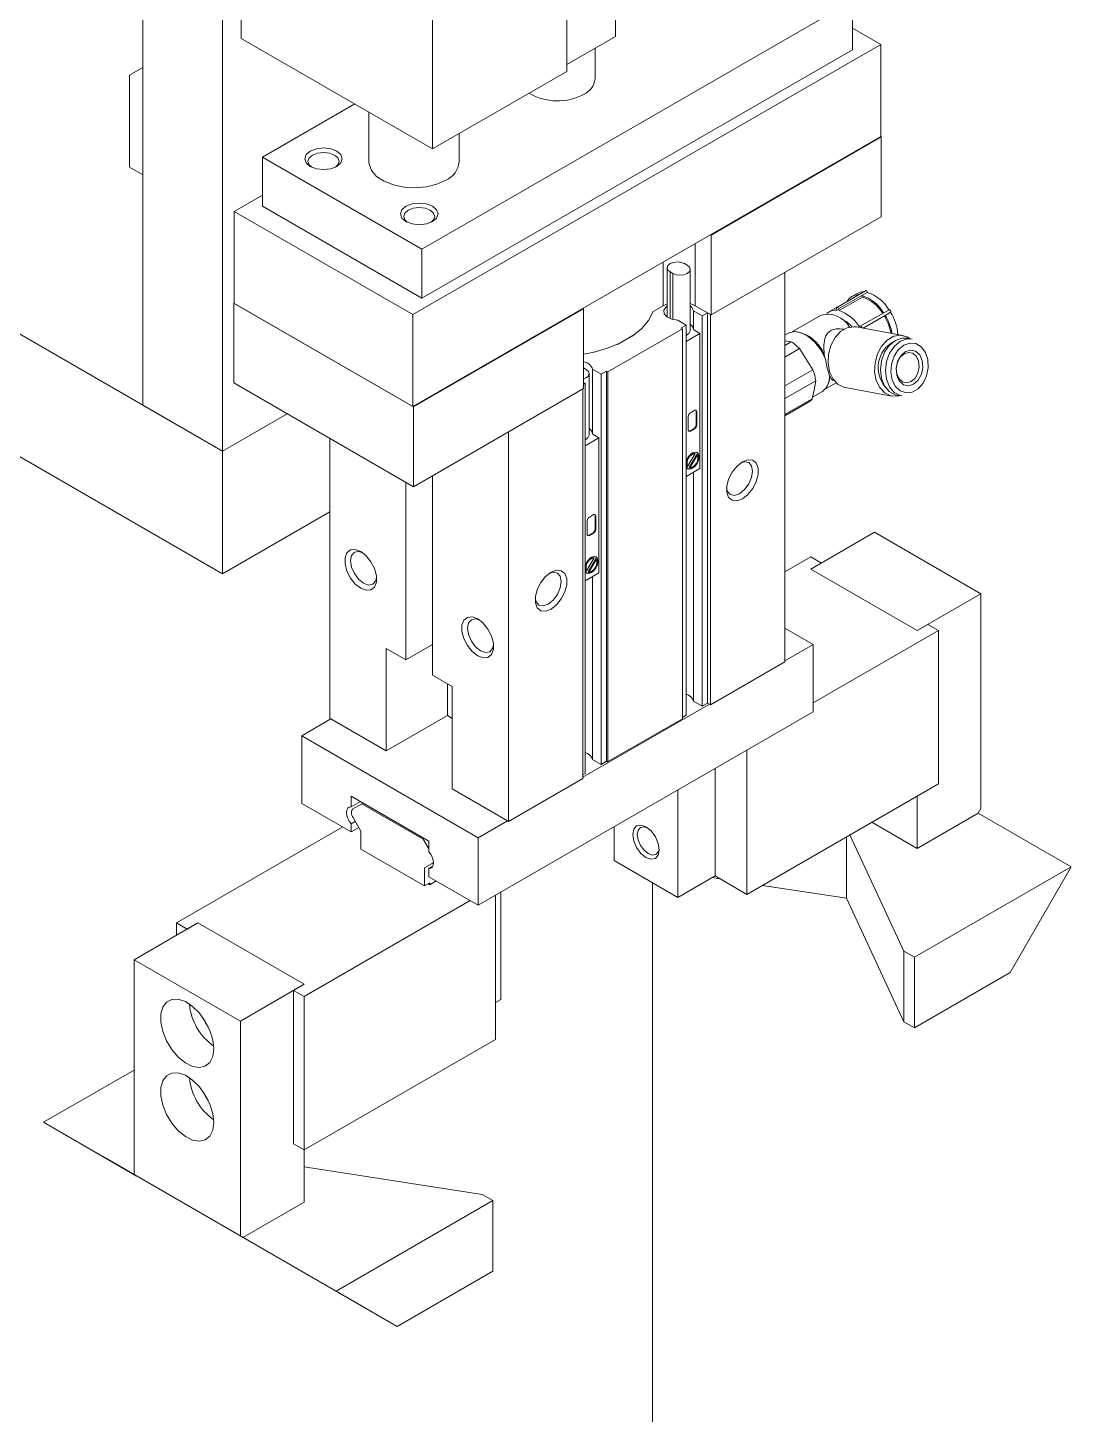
# Model space of a CAD drawing. Header units: millimetres. Extents: x 169 to 14583, y -399 to 10804.
# Drawn here: x 12594.8 to 12733.6, y 7036.6 to 7221 of the extents above; entities that cross this region are included whole.
import ezdxf

# ---------------------------------------------------------------- set-up
doc = ezdxf.new("R2010")
doc.units = ezdxf.units.MM
doc.header["$LTSCALE"] = 35

msp = doc.modelspace()

# ---------------------------------------------------------------- linework, layer by layer
at = {"color": 7, "linetype": 'Continuous', "lineweight": 18}
for p, q in [((12610.074, 7170.847), (12610.074, 7417.85)), ((12623.156, 7413.156), (12623.156, 7219.636)), ((12672.972, 7413.421), (12672.972, 7219.901)), ((12620.681, 7164.723), (12620.681, 7411.727)), ((12648.612, 7398.46), (12648.612, 7204.94)), ((12460.875, 7256.978), (12620.681, 7164.723)), ((12460.875, 7240.647), (12620.681, 7148.393)), ((12704.473, 7224.648), (12647.198, 7191.583)), ((12666.466, 7225.713), (12666.466, 7215.247)), ((12704.473, 7224.648), (12704.473, 7218.115)), ((12708.221, 7218.809), (12704.473, 7220.973)), ((12648.612, 7204.94), (12623.156, 7219.636)), ((12672.972, 7219.901), (12666.466, 7216.145)), ((12645.995, 7182.887), (12708.221, 7218.809)), ((12704.473, 7218.115), (12647.198, 7185.051)), ((12670.229, 7214.238), (12670.229, 7218.318)), ((12708.221, 7218.809), (12708.221, 7206.561)), ((12610.074, 7215.751), (12608.307, 7214.73)), ((12666.466, 7215.247), (12648.612, 7204.94)), ((12608.307, 7214.73), (12608.307, 7202.482)), ((12625.984, 7203.829), (12638.26, 7210.916)), ((12640.137, 7209.833), (12640.137, 7203.217)), ((12645.995, 7170.639), (12708.221, 7206.561)), ((12652.137, 7203.217), (12652.137, 7206.975)), ((12685.664, 7193.458), (12708.292, 7206.52)), ((12708.292, 7206.52), (12708.221, 7206.561)), ((12708.292, 7206.52), (12708.292, 7195.905)), ((12608.307, 7202.482), (12610.074, 7201.462)), ((12625.984, 7203.829), (12625.984, 7197.297)), ((12647.198, 7191.583), (12625.984, 7203.829)), ((12625.984, 7198.766), (12622.237, 7196.603)), ((12647.198, 7185.051), (12625.984, 7197.297)), ((12622.237, 7196.603), (12645.995, 7182.887)), ((12622.237, 7196.603), (12622.237, 7184.355)), ((12708.292, 7195.905), (12685.664, 7182.843)), ((12685.664, 7193.458), (12685.593, 7193.499)), ((12685.664, 7193.458), (12685.664, 7182.843)), ((12647.198, 7191.583), (12647.198, 7185.051)), ((12683.543, 7184.067), (12683.543, 7192.315)), ((12679.3, 7184.067), (12679.3, 7189.866)), ((12682.129, 7189.661), (12682.482, 7189.457)), ((12679.824, 7189.11), (12679.824, 7182.546)), ((12680.573, 7188.354), (12680.219, 7188.559)), ((12680.219, 7188.559), (12680.219, 7182.34)), ((12680.573, 7188.354), (12680.573, 7182.228)), ((12682.878, 7180.74), (12682.878, 7188.906)), ((12695.493, 7136.666), (12695.493, 7188.517)), ((12706.207, 7186.043), (12702.389, 7183.839)), ((12706.442, 7185.841), (12705.735, 7185.433)), ((12622.237, 7184.436), (12622.166, 7184.396)), ((12622.166, 7184.396), (12646.066, 7170.598)), ((12622.166, 7184.396), (12622.166, 7173.781)), ((12622.237, 7184.355), (12645.995, 7170.639)), ((12677.946, 7183.285), (12679.3, 7184.067)), ((12683.543, 7184.067), (12685.664, 7182.843)), ((12704.505, 7185.071), (12701.394, 7183.275)), ((12705.735, 7185.433), (12702.623, 7183.637)), ((12705.792, 7185.207), (12702.681, 7183.411)), ((12705.087, 7185.696), (12704.38, 7185.288)), ((12705.792, 7185.207), (12705.735, 7185.433)), ((12645.995, 7182.887), (12645.995, 7170.639)), ((12646.066, 7170.598), (12668.694, 7183.661)), ((12668.623, 7183.702), (12668.694, 7183.661)), ((12668.694, 7173.046), (12668.694, 7183.661)), ((12682.341, 7181.496), (12681.226, 7182.139)), ((12683.347, 7183.364), (12684.462, 7182.72)), ((12683.347, 7180.914), (12683.347, 7183.364)), ((12684.462, 7182.72), (12685.169, 7183.128)), ((12684.462, 7130.788), (12684.462, 7182.72)), ((12685.169, 7183.128), (12685.593, 7182.884)), ((12685.169, 7131.196), (12685.169, 7183.128)), ((12685.593, 7130.952), (12685.593, 7182.884)), ((12700.296, 7182.815), (12696.487, 7180.616)), ((12702.356, 7183.686), (12702.413, 7183.46)), ((12702.681, 7183.411), (12702.623, 7183.637)), ((12709.329, 7183.532), (12705.511, 7181.328)), ((12708.827, 7182.78), (12705.875, 7181.077)), ((12708.71, 7182.694), (12705.901, 7181.072)), ((12708.71, 7182.694), (12708.827, 7182.78)), ((12709.534, 7183.189), (12708.827, 7182.78)), ((12671.946, 7175.25), (12681.846, 7180.965)), ((12673.215, 7178.921), (12675.487, 7180.233)), ((12681.634, 7181.087), (12682.341, 7181.496)), ((12681.846, 7180.965), (12681.634, 7181.087)), ((12681.846, 7129.115), (12681.846, 7180.965)), ((12682.341, 7181.496), (12682.341, 7129.564)), ((12684.179, 7180.352), (12682.341, 7179.291)), ((12683.351, 7180.831), (12684.179, 7180.352)), ((12684.179, 7180.352), (12684.179, 7162.388)), ((12695.965, 7180.43), (12695.493, 7180.157)), ((12698.357, 7180.125), (12698.216, 7180.207)), ((12711.186, 7180.109), (12704.991, 7181.238)), ((12705.502, 7181.322), (12705.386, 7181.235)), ((12696.323, 7179.257), (12695.493, 7179.409)), ((12695.493, 7178.778), (12696.323, 7179.257)), ((12697.438, 7178.361), (12695.493, 7177.238)), ((12698.328, 7176.95), (12697.438, 7178.361)), ((12712.412, 7179.631), (12711.743, 7179.753)), ((12699.218, 7175.54), (12698.328, 7176.95)), ((12700.856, 7177.058), (12700.648, 7177.599)), ((12700.648, 7177.599), (12700.721, 7177.586)), ((12668.694, 7175.781), (12669.047, 7175.577)), ((12669.443, 7166.86), (12669.443, 7175.026)), ((12669.912, 7175.608), (12671.027, 7174.964)), ((12669.912, 7167.035), (12669.912, 7175.608)), ((12671.027, 7174.964), (12671.734, 7175.373)), ((12671.027, 7123.032), (12671.027, 7174.964)), ((12671.734, 7175.373), (12671.946, 7175.25)), ((12671.734, 7123.441), (12671.734, 7175.373)), ((12671.946, 7123.4), (12671.946, 7175.25)), ((12695.493, 7173.39), (12699.218, 7175.54)), ((12701.391, 7174.789), (12701.39, 7174.948)), ((12701.397, 7174.696), (12701.397, 7174.789)), ((12701.464, 7174.646), (12701.397, 7174.658)), ((12646.066, 7159.983), (12622.166, 7173.781)), ((12668.694, 7173.046), (12646.066, 7159.983)), ((12668.623, 7121.155), (12668.623, 7173.005)), ((12668.906, 7173.74), (12668.694, 7173.862)), ((12668.694, 7173.617), (12668.906, 7173.74)), ((12668.906, 7173.74), (12668.906, 7121.808)), ((12695.493, 7171.723), (12699.585, 7174.086)), ((12699.13, 7171.672), (12699.358, 7172.879)), ((12699.358, 7172.879), (12699.585, 7174.086)), ((12700.887, 7172.995), (12702.302, 7173.812)), ((12703.52, 7173.171), (12709.715, 7172.042)), ((12695.493, 7169.573), (12699.13, 7171.672)), ((12695.493, 7169.419), (12698.635, 7171.233)), ((12699.171, 7171.888), (12700.465, 7172.636)), ((12710.362, 7172.178), (12711.031, 7172.056)), ((12610.074, 7170.847), (12620.681, 7164.723)), ((12629.268, 7169.681), (12620.681, 7164.723)), ((12646.066, 7170.598), (12646.066, 7159.983)), ((12682.624, 7169.329), (12682.624, 7167.533)), ((12683.472, 7170.146), (12682.906, 7169.819)), ((12683.684, 7168.227), (12683.684, 7170.023)), ((12683.684, 7170.023), (12683.755, 7169.982)), ((12683.755, 7168.186), (12683.755, 7169.982)), ((12658.723, 7115.44), (12658.723, 7167.29)), ((12682.836, 7167.41), (12683.401, 7167.737)), ((12682.836, 7167.41), (12682.906, 7167.369)), ((12682.906, 7167.369), (12683.472, 7167.696)), ((12683.401, 7167.737), (12683.472, 7167.696)), ((12683.684, 7168.227), (12683.755, 7168.186)), ((12634.965, 7129.155), (12634.965, 7166.392)), ((12670.744, 7166.472), (12668.906, 7165.411)), ((12669.916, 7166.951), (12670.744, 7166.472)), ((12670.744, 7166.472), (12670.744, 7148.508)), ((12620.681, 7164.723), (12620.681, 7148.393)), ((12683.542, 7164.408), (12682.536, 7162.665)), ((12682.765, 7162.533), (12683.772, 7164.276)), ((12682.836, 7162.492), (12683.842, 7164.235)), ((12683.472, 7164.449), (12683.542, 7164.408)), ((12683.842, 7164.235), (12683.772, 7164.276)), ((12684.179, 7162.388), (12682.341, 7161.327)), ((12682.536, 7162.665), (12682.465, 7162.706)), ((12682.765, 7162.533), (12682.836, 7162.492)), ((12683.347, 7131.432), (12683.347, 7161.908)), ((12645.076, 7136.954), (12645.076, 7160.555)), ((12648.612, 7134.913), (12648.612, 7161.453)), ((12620.681, 7148.393), (12634.965, 7156.638)), ((12670.037, 7156.266), (12669.471, 7155.939)), ((12669.189, 7155.449), (12669.189, 7153.653)), ((12670.249, 7154.347), (12670.249, 7156.143)), ((12670.249, 7156.143), (12670.32, 7156.102)), ((12670.249, 7154.347), (12670.32, 7154.306)), ((12670.32, 7154.306), (12670.32, 7156.102)), ((12669.401, 7153.53), (12669.966, 7153.857)), ((12669.401, 7153.53), (12669.471, 7153.489)), ((12669.471, 7153.489), (12670.037, 7153.816)), ((12669.966, 7153.857), (12670.037, 7153.816)), ((12707.408, 7153.911), (12698.922, 7149.013)), ((12707.408, 7153.911), (12721.55, 7145.747)), ((12695.493, 7148.666), (12698.922, 7150.646)), ((12698.922, 7150.646), (12700.337, 7149.829)), ((12669.101, 7148.785), (12669.03, 7148.826)), ((12670.107, 7150.528), (12669.101, 7148.785)), ((12669.33, 7148.653), (12670.337, 7150.396)), ((12669.401, 7148.612), (12670.407, 7150.355)), ((12670.037, 7150.569), (12670.107, 7150.528)), ((12670.407, 7150.355), (12670.337, 7150.396)), ((12700.337, 7149.829), (12698.922, 7149.013)), ((12698.922, 7149.013), (12713.065, 7140.849)), ((12670.744, 7148.508), (12668.906, 7147.447)), ((12669.33, 7148.653), (12669.401, 7148.612)), ((12669.912, 7123.676), (12669.912, 7148.028)), ((12713.065, 7140.849), (12721.55, 7145.747)), ((12721.55, 7117.168), (12721.55, 7145.747)), ((12713.065, 7140.849), (12714.479, 7141.665)), ((12714.479, 7141.665), (12715.893, 7140.849)), ((12695.493, 7141.157), (12699.241, 7138.993)), ((12699.241, 7131.235), (12715.893, 7140.849)), ((12715.893, 7140.849), (12715.893, 7120.435)), ((12642.46, 7138.465), (12645.076, 7136.954)), ((12642.46, 7124.829), (12642.46, 7138.465)), ((12645.076, 7136.954), (12648.612, 7138.995)), ((12699.241, 7138.993), (12695.493, 7136.83)), ((12699.241, 7138.993), (12699.241, 7130.011)), ((12695.493, 7136.666), (12685.593, 7130.952)), ((12648.612, 7134.913), (12651.228, 7133.403)), ((12650.592, 7129.523), (12650.592, 7133.77)), ((12651.228, 7133.403), (12651.228, 7119.767)), ((12685.452, 7131.033), (12668.623, 7121.318)), ((12683.347, 7131.432), (12684.462, 7130.788)), ((12684.462, 7130.788), (12685.169, 7131.196)), ((12685.169, 7131.196), (12685.452, 7131.033)), ((12685.452, 7131.033), (12685.593, 7130.952)), ((12635.106, 7129.074), (12631.217, 7126.829)), ((12635.106, 7129.074), (12634.965, 7129.155)), ((12642.46, 7124.829), (12635.106, 7129.074)), ((12650.592, 7129.523), (12642.46, 7124.829)), ((12650.592, 7129.523), (12651.228, 7129.155)), ((12699.241, 7130.011), (12654.693, 7104.294)), ((12671.946, 7123.4), (12681.846, 7129.115)), ((12681.846, 7129.278), (12682.341, 7129.564)), ((12631.217, 7117.847), (12631.217, 7126.829)), ((12631.217, 7126.829), (12654.693, 7113.276)), ((12690.437, 7105.74), (12690.437, 7124.929)), ((12669.912, 7123.676), (12671.027, 7123.032)), ((12671.027, 7123.032), (12671.734, 7123.441)), ((12671.734, 7123.441), (12671.876, 7123.359)), ((12671.946, 7123.4), (12671.876, 7123.441)), ((12671.876, 7123.359), (12671.876, 7123.441)), ((12671.876, 7123.359), (12671.946, 7123.4)), ((12668.623, 7121.155), (12658.723, 7115.44)), ((12668.623, 7121.645), (12668.906, 7121.808)), ((12686.194, 7122.48), (12686.194, 7108.189)), ((12658.582, 7115.521), (12651.228, 7119.767)), ((12681.245, 7105.332), (12681.245, 7119.622)), ((12715.893, 7120.435), (12690.437, 7105.74)), ((12637.793, 7114.05), (12631.217, 7117.847)), ((12648.117, 7112.827), (12637.793, 7118.786)), ((12637.793, 7118.786), (12637.793, 7117.378)), ((12639.013, 7118.082), (12637.793, 7117.378)), ((12638.035, 7117.101), (12639.232, 7117.792)), ((12639.373, 7117.874), (12639.232, 7117.792)), ((12639.232, 7117.792), (12647.385, 7113.086)), ((12713.065, 7118.802), (12713.065, 7111.861)), ((12639.066, 7114.165), (12638.036, 7115.945)), ((12713.065, 7111.861), (12721.196, 7116.556)), ((12721.196, 7116.556), (12721.55, 7117.168)), ((12733.571, 7109.412), (12721.196, 7116.556)), ((12636.662, 7114.703), (12614.565, 7101.947)), ((12637.793, 7115.133), (12638.328, 7115.441)), ((12637.793, 7115.133), (12637.793, 7114.05)), ((12638.797, 7114.63), (12637.793, 7114.05)), ((12639.066, 7111.764), (12639.066, 7114.165)), ((12658.582, 7115.521), (12654.693, 7113.276)), ((12658.723, 7115.44), (12658.582, 7115.521)), ((12672.759, 7110.23), (12672.759, 7114.724)), ((12713.065, 7111.861), (12707.053, 7115.332)), ((12647.526, 7113.167), (12647.385, 7113.086)), ((12647.385, 7113.086), (12648.117, 7111.818)), ((12648.117, 7111.418), (12648.117, 7112.827)), ((12654.693, 7113.276), (12654.693, 7104.294)), ((12703.676, 7105.215), (12703.676, 7113.382)), ((12704.124, 7113.641), (12711.297, 7098.187)), ((12647.551, 7106.866), (12639.066, 7111.764)), ((12672.759, 7110.23), (12681.245, 7105.332)), ((12648.581, 7109.858), (12647.551, 7109.266)), ((12647.551, 7109.266), (12647.551, 7106.866)), ((12648.665, 7109.489), (12648.117, 7109.173)), ((12648.117, 7108.091), (12648.117, 7109.173)), ((12648.753, 7109.957), (12648.581, 7109.858)), ((12733.571, 7109.412), (12712.711, 7097.37)), ((12725.439, 7095.328), (12733.571, 7109.412)), ((12648.258, 7107.274), (12647.551, 7106.866)), ((12648.046, 7107.151), (12648.258, 7107.029)), ((12654.693, 7104.294), (12648.117, 7108.091)), ((12648.258, 7107.029), (12649.107, 7107.519)), ((12648.258, 7107.274), (12648.258, 7107.029)), ((12677.852, 7107.29), (12677.852, 6900.185)), ((12686.194, 7108.189), (12681.245, 7105.332)), ((12686.832, 7107.821), (12685.826, 7107.976)), ((12686.194, 7108.189), (12690.437, 7105.74)), ((12703.676, 7105.215), (12692.518, 7106.941)), ((12653.633, 7104.906), (12631.535, 7092.15)), ((12656.991, 7086.432), (12656.991, 7105.621)), ((12657.698, 7091.738), (12657.698, 7106.029)), ((12711.297, 7088.796), (12703.676, 7105.215)), ((12617.393, 7101.947), (12608.908, 7097.048)), ((12615.979, 7101.13), (12614.565, 7101.947)), ((12614.565, 7101.947), (12614.565, 7100.314)), ((12617.393, 7101.947), (12615.979, 7101.13)), ((12631.535, 7093.783), (12617.393, 7101.947)), ((12711.297, 7098.187), (12712.711, 7097.37)), ((12711.297, 7088.796), (12711.297, 7098.187)), ((12712.711, 7097.37), (12712.711, 7087.98)), ((12623.05, 7088.884), (12608.908, 7097.048)), ((12608.908, 7068.469), (12608.908, 7097.048)), ((12725.439, 7095.328), (12712.711, 7087.98)), ((12623.05, 7088.884), (12631.535, 7093.783)), ((12630.121, 7092.966), (12631.535, 7093.783)), ((12630.121, 7092.966), (12630.121, 7072.553)), ((12631.535, 7092.15), (12630.121, 7092.966)), ((12631.535, 7092.15), (12631.535, 7071.736)), ((12656.991, 7091.33), (12657.698, 7091.738)), ((12623.05, 7088.884), (12623.05, 7060.305)), ((12712.711, 7087.98), (12711.297, 7088.796)), ((12631.535, 7071.736), (12656.991, 7086.432)), ((12596.887, 7075.409), (12608.908, 7082.348)), ((12596.887, 7075.409), (12609.261, 7068.265)), ((12605.019, 7070.713), (12596.887, 7075.409)), ((12631.535, 7071.736), (12630.121, 7072.553)), ((12631.535, 7064.796), (12631.535, 7071.736)), ((12643.909, 7048.262), (12605.019, 7070.713)), ((12655.223, 7065.816), (12631.535, 7069.48)), ((12608.908, 7068.469), (12623.05, 7060.305)), ((12609.261, 7068.265), (12608.908, 7068.469)), ((12655.223, 7065.816), (12656.637, 7065)), ((12631.535, 7064.796), (12623.403, 7060.101)), ((12656.637, 7065), (12635.778, 7052.958)), ((12656.637, 7055.609), (12656.637, 7065)), ((12623.05, 7060.305), (12623.403, 7060.101)), ((12623.403, 7060.101), (12635.778, 7052.958)), ((12643.909, 7048.262), (12656.637, 7055.609)), ((12635.778, 7052.958), (12643.909, 7048.262))]:
    msp.add_line(p, q, dxfattribs=at)
at = {"color": 7, "linetype": 'Continuous', "lineweight": 18, "flags": 128}
for points in [[(12635.884, 7202.605), (12635.073, 7202.292), (12634.116, 7202.182), (12633.159, 7202.292), (12632.348, 7202.605), (12631.806, 7203.073), (12631.616, 7203.625), (12631.806, 7204.177), (12632.348, 7204.646), (12633.159, 7204.958), (12634.116, 7205.068), (12635.073, 7204.958), (12635.884, 7204.646), (12636.426, 7204.177), (12636.616, 7203.625), (12636.426, 7203.073), (12635.884, 7202.605)], [(12632.5, 7202.528), (12632.206, 7202.815), (12632.049, 7203.272), (12632.206, 7203.728), (12632.654, 7204.115), (12633.325, 7204.374), (12634.116, 7204.465), (12634.907, 7204.374), (12635.578, 7204.115), (12636.026, 7203.728), (12636.183, 7203.272), (12636.026, 7202.815), (12635.715, 7202.516)], [(12650.38, 7200.768), (12649.191, 7200.236), (12647.811, 7199.891), (12646.325, 7199.755), (12644.828, 7199.837), (12643.413, 7200.131), (12642.169, 7200.619), (12641.174, 7201.27), (12640.492, 7202.044), (12640.164, 7202.891), (12640.137, 7203.217)], [(12648.612, 7195.257), (12647.801, 7194.944), (12646.844, 7194.834), (12645.887, 7194.944), (12645.076, 7195.257), (12644.534, 7195.725), (12644.344, 7196.277), (12644.534, 7196.83), (12645.076, 7197.298), (12645.887, 7197.611), (12646.844, 7197.721), (12647.801, 7197.611), (12648.612, 7197.298), (12649.154, 7196.83), (12649.344, 7196.277), (12649.154, 7195.725), (12648.612, 7195.257)], [(12645.242, 7195.17), (12644.934, 7195.467), (12644.777, 7195.924), (12644.934, 7196.381), (12645.382, 7196.768), (12646.053, 7197.026), (12646.844, 7197.117), (12647.635, 7197.026), (12648.306, 7196.768), (12648.754, 7196.381), (12648.911, 7195.924), (12648.754, 7195.467), (12648.446, 7195.17)], [(12680.219, 7188.559), (12679.927, 7188.811), (12679.824, 7189.11), (12679.927, 7189.408), (12680.219, 7189.661), (12680.657, 7189.83), (12681.174, 7189.889), (12681.691, 7189.83), (12682.129, 7189.661)], [(12682.482, 7189.457), (12682.775, 7189.204), (12682.878, 7188.906), (12682.775, 7188.607), (12682.482, 7188.354), (12682.044, 7188.185), (12681.528, 7188.126), (12681.011, 7188.185), (12680.573, 7188.354)], [(12706.442, 7185.841), (12706.415, 7185.914), (12706.371, 7185.979), (12706.317, 7186.027), (12706.261, 7186.051), (12706.213, 7186.046), (12706.207, 7186.043)], [(12679.3, 7184.067), (12679.755, 7184.283), (12679.824, 7184.309)], [(12681.226, 7182.139), (12680.428, 7182.267), (12679.788, 7182.571), (12679.417, 7182.998), (12679.376, 7183.476), (12679.674, 7183.922), (12679.824, 7184.038)], [(12682.878, 7184.357), (12683.088, 7184.283), (12683.543, 7184.067)], [(12682.878, 7184.038), (12683.125, 7183.825), (12683.347, 7183.364)], [(12704.65, 7185.144), (12704.617, 7185.129), (12704.505, 7185.071)], [(12677.946, 7183.285), (12677.339, 7182.115), (12676.396, 7181.001), (12675.149, 7179.993), (12673.631, 7179.116), (12671.883, 7178.396), (12669.954, 7177.852), (12668.694, 7177.61)], [(12702.623, 7183.637), (12702.596, 7183.709), (12702.552, 7183.775), (12702.498, 7183.823), (12702.443, 7183.847), (12702.395, 7183.842), (12702.361, 7183.81), (12702.347, 7183.755), (12702.356, 7183.686)], [(12709.534, 7183.189), (12709.563, 7183.227), (12709.571, 7183.287), (12709.556, 7183.357), (12709.522, 7183.428), (12709.474, 7183.488), (12709.418, 7183.528), (12709.364, 7183.542), (12709.329, 7183.532)], [(12682.878, 7181.588), (12683.205, 7181.275), (12683.351, 7180.831)], [(12695.965, 7180.43), (12696.05, 7180.475), (12696.801, 7180.641), (12697.668, 7180.468), (12698.581, 7179.972), (12699.464, 7179.192), (12700.243, 7178.193), (12700.856, 7177.058)], [(12704.991, 7181.238), (12704.668, 7181.272), (12703.76, 7181.122), (12702.896, 7180.623), (12702.152, 7179.82), (12701.596, 7178.785), (12701.276, 7177.61), (12701.22, 7176.398), (12701.435, 7175.258), (12701.9, 7174.291), (12702.574, 7173.583), (12703.398, 7173.197), (12703.52, 7173.171)], [(12705.751, 7181.099), (12705.738, 7181.153), (12705.704, 7181.224), (12705.655, 7181.284), (12705.6, 7181.324), (12705.546, 7181.337), (12705.502, 7181.322)], [(12712.158, 7179.677), (12711.735, 7179.933), (12710.863, 7180.143), (12709.955, 7179.992), (12709.091, 7179.494), (12708.347, 7178.691), (12707.791, 7177.656), (12707.471, 7176.48), (12707.415, 7175.269), (12707.63, 7174.129), (12708.095, 7173.162), (12708.769, 7172.454), (12709.593, 7172.068), (12710.493, 7172.037), (12710.777, 7172.102)], [(12711.743, 7179.753), (12711.056, 7179.764), (12710.172, 7179.449), (12709.373, 7178.792), (12708.74, 7177.86), (12708.332, 7176.741), (12708.191, 7175.547), (12708.33, 7174.394), (12708.736, 7173.394), (12709.368, 7172.647), (12710.165, 7172.224), (12710.362, 7172.178)], [(12711.031, 7172.056), (12710.834, 7172.102), (12710.037, 7172.525), (12709.405, 7173.272), (12708.999, 7174.272), (12708.86, 7175.425), (12709.001, 7176.619), (12709.409, 7177.738), (12710.043, 7178.67), (12710.841, 7179.327)], [(12711.29, 7178.813), (12710.562, 7178.205), (12709.996, 7177.334), (12709.654, 7176.295), (12709.572, 7175.201), (12709.759, 7174.169), (12710.195, 7173.313), (12710.833, 7172.724), (12711.603, 7172.466), (12712.423, 7172.568), (12713.202, 7173.018), (12713.858, 7173.768), (12714.318, 7174.736), (12714.534, 7175.817), (12714.48, 7176.895), (12714.164, 7177.852), (12713.62, 7178.585), (12712.906, 7179.014), (12712.1, 7179.093), (12711.29, 7178.813)], [(12710.841, 7179.327), (12711.725, 7179.642), (12712.412, 7179.631)], [(12711.507, 7177.954), (12712.198, 7178.163), (12712.868, 7178.011), (12713.414, 7177.519), (12713.753, 7176.762), (12713.834, 7175.857), (12713.645, 7174.94), (12713.213, 7174.151), (12712.606, 7173.611), (12711.914, 7173.402), (12711.245, 7173.554), (12710.699, 7174.046), (12710.359, 7174.803), (12710.278, 7175.708), (12710.468, 7176.625), (12710.899, 7177.414), (12711.507, 7177.954)], [(12711.353, 7177.68), (12710.834, 7177.218), (12710.465, 7176.545), (12710.303, 7175.762), (12710.373, 7174.988), (12710.662, 7174.342), (12711.129, 7173.922), (12711.701, 7173.791), (12712.291, 7173.971), (12712.81, 7174.432), (12713.179, 7175.105), (12713.341, 7175.889), (12713.272, 7176.662), (12712.982, 7177.308), (12712.515, 7177.728), (12711.943, 7177.859), (12711.353, 7177.68)], [(12669.047, 7175.577), (12669.34, 7175.324), (12669.443, 7175.026), (12669.34, 7174.727), (12669.047, 7174.474), (12668.694, 7174.328)], [(12701.464, 7174.646), (12701.29, 7173.724), (12701.153, 7173.425)], [(12669.443, 7167.708), (12669.77, 7167.395), (12669.916, 7166.951)], [(12682.341, 7162.674), (12682.373, 7162.588), (12682.564, 7162.367), (12682.851, 7162.312), (12683.189, 7162.429), (12683.528, 7162.702), (12683.814, 7163.089), (12684.006, 7163.531), (12684.073, 7163.96), (12684.006, 7164.312), (12683.814, 7164.533), (12683.528, 7164.588), (12683.189, 7164.471)], [(12682.53, 7162.39), (12682.78, 7162.353), (12683.119, 7162.47), (12683.457, 7162.743), (12683.744, 7163.13), (12683.935, 7163.572), (12684.002, 7164.001), (12683.935, 7164.353), (12683.778, 7164.551)], [(12689.836, 7158.387), (12690.562, 7158.954), (12691.2, 7159.747), (12691.673, 7160.672), (12691.925, 7161.617), (12691.925, 7162.468), (12691.673, 7163.122), (12691.2, 7163.5), (12690.562, 7163.557), (12689.836, 7163.286), (12689.111, 7162.72), (12688.473, 7161.926), (12687.999, 7161.001), (12687.747, 7160.056), (12687.747, 7159.205), (12687.999, 7158.551), (12688.473, 7158.173), (12689.111, 7158.116), (12689.836, 7158.387)], [(12689.453, 7159.05), (12690.118, 7159.587), (12690.682, 7160.348), (12691.059, 7161.217), (12691.192, 7162.061), (12691.059, 7162.753), (12690.682, 7163.187), (12690.118, 7163.296), (12689.635, 7163.159)], [(12687.724, 7159.85), (12687.847, 7159.362), (12688.224, 7158.928), (12688.788, 7158.819), (12689.453, 7159.05)], [(12639.066, 7146.467), (12639.791, 7146.195), (12640.429, 7146.252), (12640.903, 7146.631), (12641.155, 7147.285), (12641.155, 7148.136), (12640.903, 7149.08), (12640.429, 7150.006), (12639.791, 7150.799), (12639.066, 7151.366), (12638.34, 7151.637), (12637.702, 7151.58), (12637.229, 7151.202), (12636.977, 7150.548), (12636.977, 7149.697), (12637.229, 7148.752), (12637.702, 7147.827), (12638.34, 7147.033), (12639.066, 7146.467)], [(12639.267, 7151.238), (12638.783, 7151.376), (12638.219, 7151.266), (12637.843, 7150.833), (12637.71, 7150.141), (12637.843, 7149.296), (12638.219, 7148.427), (12638.783, 7147.667), (12639.449, 7147.13)], [(12668.906, 7148.794), (12668.938, 7148.708), (12669.129, 7148.488), (12669.416, 7148.432), (12669.754, 7148.549), (12670.092, 7148.822), (12670.379, 7149.209), (12670.571, 7149.651), (12670.638, 7150.08), (12670.571, 7150.432), (12670.379, 7150.653), (12670.092, 7150.708), (12669.754, 7150.591)], [(12669.095, 7148.51), (12669.345, 7148.473), (12669.684, 7148.59), (12670.022, 7148.863), (12670.309, 7149.25), (12670.5, 7149.692), (12670.567, 7150.121), (12670.5, 7150.473), (12670.343, 7150.671)], [(12664.38, 7143.692), (12665.106, 7144.258), (12665.744, 7145.052), (12666.217, 7145.977), (12666.469, 7146.922), (12666.469, 7147.773), (12666.217, 7148.427), (12665.744, 7148.805), (12665.106, 7148.862), (12664.38, 7148.591), (12663.655, 7148.024), (12663.017, 7147.231), (12662.543, 7146.305), (12662.291, 7145.361), (12662.291, 7144.51), (12662.543, 7143.856), (12663.017, 7143.478), (12663.655, 7143.42), (12664.38, 7143.692)], [(12639.449, 7147.13), (12640.114, 7146.898), (12640.678, 7147.008), (12641.055, 7147.442), (12641.178, 7147.929)], [(12663.997, 7144.355), (12664.663, 7144.892), (12665.227, 7145.652), (12665.603, 7146.521), (12665.736, 7147.366), (12665.603, 7148.058), (12665.227, 7148.491), (12664.663, 7148.601), (12664.179, 7148.464)], [(12662.268, 7145.154), (12662.391, 7144.667), (12662.768, 7144.233), (12663.332, 7144.124), (12663.997, 7144.355)], [(12654.622, 7137.486), (12655.348, 7137.215), (12655.986, 7137.272), (12656.459, 7137.65), (12656.711, 7138.304), (12656.711, 7139.155), (12656.459, 7140.1), (12655.986, 7141.025), (12655.348, 7141.819), (12654.622, 7142.385), (12653.897, 7142.656), (12653.259, 7142.599), (12652.785, 7142.221), (12652.533, 7141.567), (12652.533, 7140.716), (12652.785, 7139.771), (12653.259, 7138.846), (12653.897, 7138.053), (12654.622, 7137.486)], [(12654.823, 7142.258), (12654.34, 7142.395), (12653.776, 7142.286), (12653.399, 7141.852), (12653.267, 7141.16), (12653.399, 7140.316), (12653.776, 7139.447), (12654.34, 7138.686), (12655.005, 7138.149)], [(12655.005, 7138.149), (12655.67, 7137.918), (12656.234, 7138.028), (12656.611, 7138.461), (12656.734, 7138.949)], [(12637.793, 7117.378), (12637.533, 7117.341), (12637.33, 7117.193), (12637.201, 7116.947), (12637.157, 7116.623), (12637.201, 7116.247), (12637.33, 7115.852), (12637.533, 7115.47), (12637.793, 7115.133)], [(12638.036, 7115.945), (12637.948, 7116.119), (12637.883, 7116.298), (12637.842, 7116.475), (12637.828, 7116.642), (12637.842, 7116.794), (12637.882, 7116.924), (12637.947, 7117.028), (12638.035, 7117.101)], [(12677.002, 7110.639), (12676.326, 7111.185), (12675.752, 7111.958), (12675.369, 7112.842), (12675.234, 7113.701), (12675.369, 7114.404), (12675.752, 7114.845), (12676.326, 7114.957), (12677.002, 7114.721), (12677.679, 7114.175), (12678.252, 7113.402), (12678.635, 7112.518), (12678.77, 7111.66), (12678.635, 7110.956), (12678.252, 7110.515), (12677.679, 7110.404), (12677.002, 7110.639)], [(12677.308, 7111.169), (12676.749, 7111.62), (12676.275, 7112.26), (12675.958, 7112.99), (12675.847, 7113.701), (12675.958, 7114.282), (12676.275, 7114.647), (12676.749, 7114.739), (12677.206, 7114.599)], [(12648.117, 7109.173), (12648.377, 7109.209), (12648.58, 7109.357), (12648.709, 7109.603), (12648.753, 7109.928), (12648.709, 7110.304), (12648.58, 7110.699), (12648.377, 7111.081), (12648.117, 7111.418)], [(12678.751, 7111.755), (12678.659, 7111.431), (12678.342, 7111.067), (12677.868, 7110.975), (12677.308, 7111.169)], [(12619.514, 7085.21), (12619.383, 7086.387), (12619, 7087.628), (12618.392, 7088.841), (12617.605, 7089.936), (12616.698, 7090.833), (12615.737, 7091.463), (12614.795, 7091.781), (12613.94, 7091.763), (12613.236, 7091.41), (12612.736, 7090.749), (12612.476, 7089.828), (12612.476, 7088.717), (12612.736, 7087.496), (12613.236, 7086.257), (12613.94, 7085.092), (12614.795, 7084.087), (12615.737, 7083.317), (12616.698, 7082.838), (12617.605, 7082.687), (12618.392, 7082.874), (12619, 7083.385), (12619.383, 7084.184), (12619.514, 7085.21)], [(12619.514, 7075.411), (12619.383, 7076.588), (12619, 7077.829), (12618.392, 7079.043), (12617.605, 7080.138), (12616.698, 7081.034), (12615.737, 7081.665), (12614.795, 7081.983), (12613.94, 7081.965), (12613.236, 7081.612), (12612.736, 7080.951), (12612.476, 7080.03), (12612.476, 7078.918), (12612.736, 7077.698), (12613.236, 7076.459), (12613.94, 7075.294), (12614.795, 7074.289), (12615.737, 7073.518), (12616.698, 7073.039), (12617.605, 7072.888), (12618.392, 7073.075), (12619, 7073.587), (12619.383, 7074.385), (12619.514, 7075.411)]]:
    msp.add_lwpolyline(points, dxfattribs=at)
at = {"color": 7, "linetype": 'Continuous', "lineweight": 18}
for centre, radius, start, end in [((12667.749, 7214.472), 2.491, 294.06265, 354.61721), ((12665.242, 7218.803), 7.486, 239.5411, 298.06876), ((12649.256, 7203.429), 2.888, 292.88644, 355.79342), ((12705.898, 7184.25), 1.658, 87.51178, 119.26601), ((12704.771, 7180.816), 5.296, 30.78211, 71.60809), ((12705.189, 7183.886), 1.613, 87.40202, 152.5926), ((12704.064, 7180.408), 5.296, 30.78211, 71.60809), ((12704.204, 7180.462), 5.004, 30.89814, 71.49207), ((12701.158, 7179.624), 3.305, 28.69758, 105.10987), ((12702.167, 7181.941), 1.538, 80.77874, 135.44275), ((12701.092, 7178.666), 5.004, 30.89814, 71.49207), ((12702.032, 7179.319), 3.068, 39.39208, 70.31608), ((12703.073, 7179.267), 6.597, 9.91203, 31.28906), ((12702.733, 7179.093), 7.123, 10.34991, 31.18203), ((12703.979, 7179.714), 6.553, 4.53517, 32.02767), ((12682.084, 7180.882), 0.806, 288.55538, 349.86034), ((12696.07, 7175.698), 5.019, 22.09914, 79.40402), ((12693.248, 7174.292), 5.84, 44.159, 58.2312), ((12694.991, 7174.77), 6.326, 26.56655, 57.84572), ((12711.83, 7175.824), 3.946, 119.80211, 219.5385), ((12668.518, 7175.139), 1.471, 18.58933, 83.1354), ((12692.926, 7173.175), 6.722, 7.79184, 20.60102), ((12699.046, 7174.544), 2.378, 306.62464, 9.76979), ((12697.79, 7172.683), 1.678, 300.23356, 322.97295), ((12683.238, 7169.301), 0.615, 122.60548, 177.39452), ((12683.583, 7170.01), 0.175, 350.78596, 129.20329), ((12683.465, 7170.039), 0.219, 355.73196, 39.97229), ((12682.796, 7167.505), 0.175, 170.78596, 309.20329), ((12682.712, 7167.592), 0.219, 260.03049, 304.26473), ((12683.07, 7168.255), 0.615, 302.60548, 357.39452), ((12683.141, 7168.214), 0.615, 302.60548, 357.39452), ((12668.649, 7167.002), 0.806, 288.55538, 349.86034), ((12684.261, 7162.822), 1.967, 123.02939, 167.54002), ((12683.724, 7163.141), 1.332, 100.92696, 199.07304), ((12683.795, 7163.1), 1.332, 100.92696, 199.07304), ((12682.584, 7163.8), 1.332, 280.92696, 19.07304), ((12670.147, 7156.13), 0.175, 350.78596, 129.20329), ((12670.03, 7156.159), 0.219, 355.73196, 39.97229), ((12669.803, 7155.421), 0.615, 122.60548, 177.39452), ((12669.635, 7154.375), 0.615, 302.60548, 357.39452), ((12669.361, 7153.625), 0.175, 170.78596, 309.20329), ((12669.277, 7153.712), 0.219, 260.03049, 304.26473), ((12669.706, 7154.334), 0.615, 302.60548, 357.39452), ((12670.826, 7148.942), 1.967, 123.02939, 167.54002), ((12670.289, 7149.261), 1.332, 100.92696, 199.07304), ((12670.36, 7149.22), 1.332, 100.92696, 199.07304), ((12669.149, 7149.92), 1.332, 280.92696, 19.07304), ((12682.025, 7131.013), 1.387, 17.60333, 76.84364), ((12668.59, 7123.257), 1.387, 17.60333, 76.84364), ((12648.369, 7110.198), 0.401, 301.83904, 340.44925), ((12623.951, 7091.853), 7.71, 185.24229, 234.75233), ((12622.485, 7091.007), 4.692, 202.25074, 217.74389), ((12623.951, 7082.055), 7.71, 185.24229, 234.75233), ((12622.485, 7081.208), 4.692, 202.25073, 217.74389)]:
    msp.add_arc(centre, radius, start, end, dxfattribs=at)
for points, knots in [([(12700.721, 7177.586), (12700.69, 7178.017), (12700.628, 7178.878), (12700.778, 7179.827), (12701.145, 7180.469), (12701.66, 7180.828), (12702.411, 7181.029), (12702.997, 7180.962), (12703.349, 7180.922)], [0, 0, 0, 0, 0.2203593, 0.439841, 0.5802982, 0.7000486, 0.819649, 1, 1, 1, 1]), ([(12701.39, 7174.948), (12701.319, 7175.14), (12701.159, 7175.57), (12700.974, 7176.33), (12700.889, 7176.857), (12700.856, 7177.058)], [0, 0, 0, 0, 0.3322224, 0.7456682, 1, 1, 1, 1]), ([(12702.107, 7174.086), (12701.985, 7174.109), (12701.745, 7174.154), (12701.557, 7174.483), (12701.464, 7174.646)], [0, 0, 0, 0, 0.5061844, 1, 1, 1, 1])]:
    msp.add_open_spline(points, degree=3, knots=knots, dxfattribs=at)

doc.saveas('drawing.dxf')
